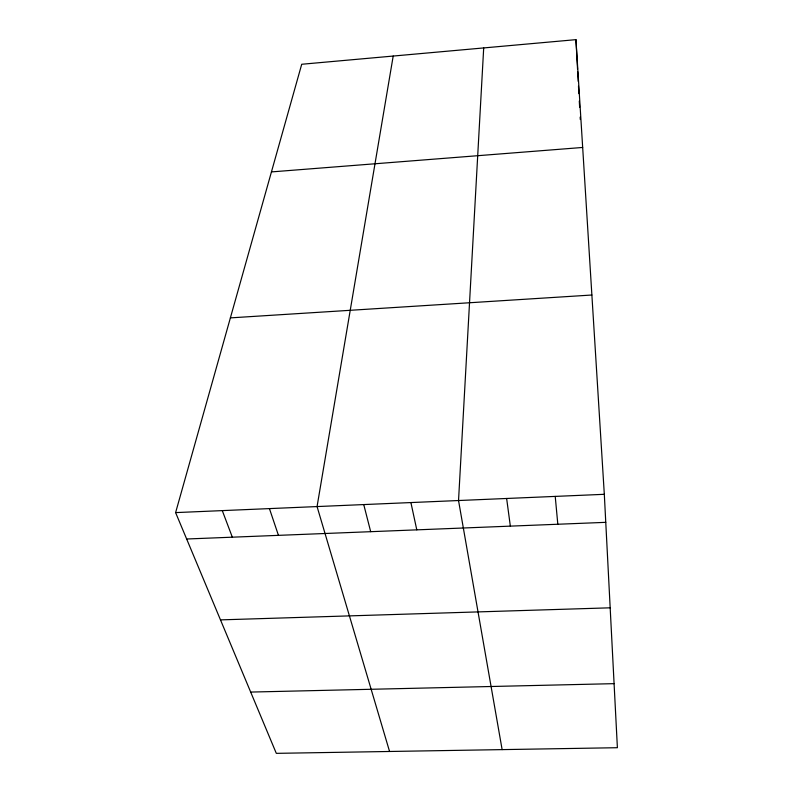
<?xml version="1.0" encoding="UTF-8"?>
<svg xmlns="http://www.w3.org/2000/svg" width="793" height="793" viewBox="0 0 793 793"><rect width="100%" height="100%" fill="white"/><g stroke="black" fill="none" stroke-linecap="round" stroke-linejoin="round"><path stroke-width="1.19" d="M483.7 47.927L458.532 500.532L502.128 749.613M393.199 56.055L317.061 506.568L389.561 751.477M175.61 512.605L301.717 64.263L575.946 39.65L604.316 494.307L617.39 747.71L276.311 753.35L175.61 512.605L604.316 494.307M271.444 171.912L582.667 147.458M230.376 317.884L591.875 295.016M186.652 539.002L605.763 522.339M220.484 619.878L610.174 607.815M250.677 692.071L614.089 683.655M222.288 510.613L232.329 537.188M269.432 508.6L278.452 535.354M363.749 504.576L370.688 531.687M410.903 502.564L416.791 529.853M506.638 498.48L510.345 526.126M555.229 496.408L557.816 524.242M575.946 39.65L577.552 69.189M577.691 71.628L578.216 81.392M578.484 86.268L578.89 93.624M579.296 101.048L579.633 107.224M580.169 117.116L580.298 119.515"/></g></svg>
